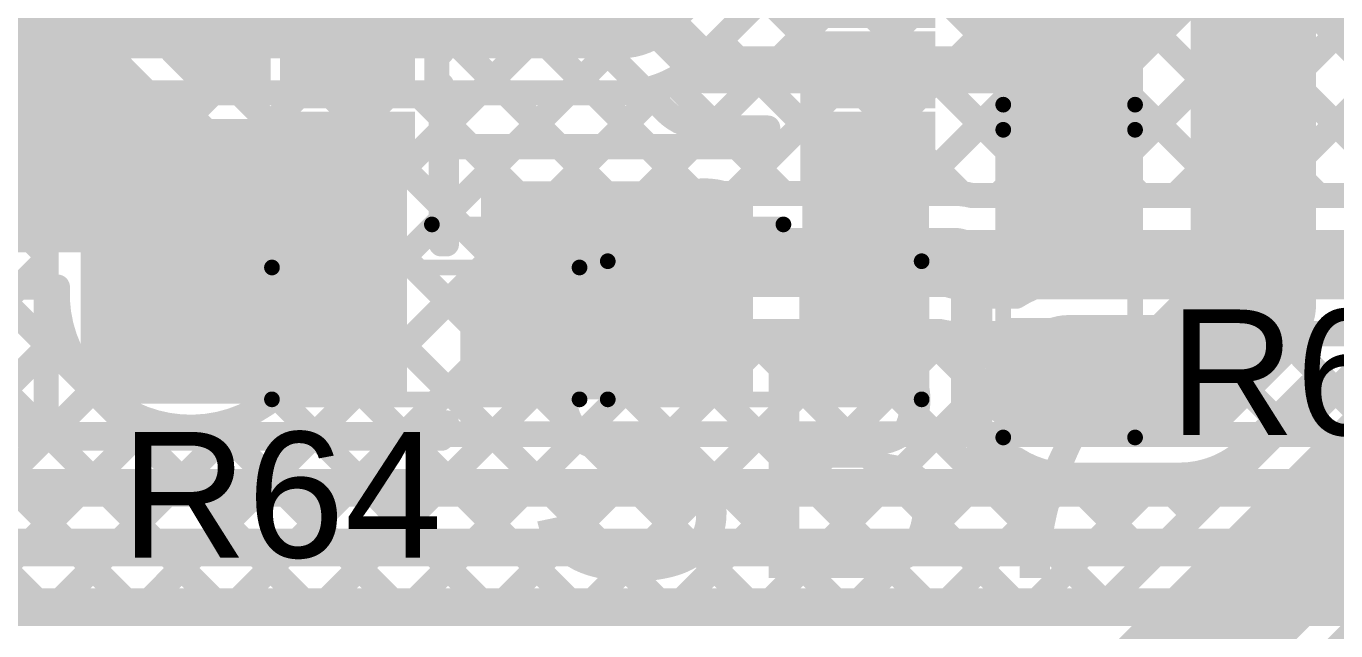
# Model space of a CAD drawing. Header units: millimetres. Extents: x 0 to 214, y 0 to 214.
# Drawn here: x 1.5816 to 1.9989, y 0.2647 to 0.4572 of the extents above; entities that cross this region are included whole.
import ezdxf

# ---------------------------------------------------------------- set-up
doc = ezdxf.new("R2010")
doc.units = ezdxf.units.MM
doc.header["$MEASUREMENT"] = 0
for name, color, linetype in [('BottomLayer', 5, 'Continuous'), ('BottomSolder', 6, 'Continuous'), ('TopLayer', 1, 'Continuous'), ('TopOverlay', 2, 'Continuous'), ('TopPaste', 8, 'Continuous'), ('TopSolder', 216, 'Continuous'), ('ViaHoleLayer', 16, 'Continuous')]:
    doc.layers.add(name, color=color, linetype=linetype)
doc.styles.add('Arial', font='', dxfattribs={"height": 0.2})
doc.styles.get('Arial').set_extended_font_data('Arial')

# ---------------------------------------------------------------- blocks, each defined once
blk = doc.blocks.new('LTC4359CMS8_PBF_142')
at = {"layer": 'TopLayer'}
for points in [[(-0.06539, 0.03012), (-0.10039, 0.03012), (-0.10039, 0.04665), (-0.06539, 0.04665)], [(0.10039, 0.03012), (0.06539, 0.03012), (0.06539, 0.04665), (0.10039, 0.04665)], [(-0.06539, 0.00453), (-0.10039, 0.00453), (-0.10039, 0.02106), (-0.06539, 0.02106)], [(0.10039, 0.00453), (0.06539, 0.00453), (0.06539, 0.02106), (0.10039, 0.02106)], [(-0.06539, -0.02106), (-0.10039, -0.02106), (-0.10039, -0.00453), (-0.06539, -0.00453)], [(0.10039, -0.02106), (0.06539, -0.02106), (0.06539, -0.00453), (0.10039, -0.00453)], [(-0.06539, -0.04665), (-0.10039, -0.04665), (-0.10039, -0.03012), (-0.06539, -0.03012)], [(0.10039, -0.04665), (0.06539, -0.04665), (0.06539, -0.03012), (0.10039, -0.03012)]]:
    blk.add_hatch(color=1, dxfattribs=at).paths.add_polyline_path(points)
at = {"layer": 'TopPaste'}
for points in [[(-0.06539, 0.03012), (-0.10039, 0.03012), (-0.10039, 0.04665), (-0.06539, 0.04665)], [(0.10039, 0.03012), (0.06539, 0.03012), (0.06539, 0.04665), (0.10039, 0.04665)], [(-0.06539, 0.00453), (-0.10039, 0.00453), (-0.10039, 0.02106), (-0.06539, 0.02106)], [(0.10039, 0.00453), (0.06539, 0.00453), (0.06539, 0.02106), (0.10039, 0.02106)], [(-0.06539, -0.02106), (-0.10039, -0.02106), (-0.10039, -0.00453), (-0.06539, -0.00453)], [(0.10039, -0.02106), (0.06539, -0.02106), (0.06539, -0.00453), (0.10039, -0.00453)], [(-0.06539, -0.04665), (-0.10039, -0.04665), (-0.10039, -0.03012), (-0.06539, -0.03012)], [(0.10039, -0.04665), (0.06539, -0.04665), (0.06539, -0.03012), (0.10039, -0.03012)]]:
    blk.add_hatch(color=8, dxfattribs=at).paths.add_polyline_path(points)
at = {"layer": 'TopSolder'}
for points in [[(-0.06139, 0.02612), (-0.10439, 0.02612), (-0.10439, 0.05065), (-0.06139, 0.05065)], [(0.10439, 0.02612), (0.06139, 0.02612), (0.06139, 0.05065), (0.10439, 0.05065)], [(-0.06139, 0.00053), (-0.10439, 0.00053), (-0.10439, 0.02506), (-0.06139, 0.02506)], [(0.10439, 0.00053), (0.06139, 0.00053), (0.06139, 0.02506), (0.10439, 0.02506)], [(-0.06139, -0.02506), (-0.10439, -0.02506), (-0.10439, -0.00053), (-0.06139, -0.00053)], [(0.10439, -0.02506), (0.06139, -0.02506), (0.06139, -0.00053), (0.10439, -0.00053)], [(-0.06139, -0.05065), (-0.10439, -0.05065), (-0.10439, -0.02612), (-0.06139, -0.02612)], [(0.10439, -0.05065), (0.06139, -0.05065), (0.06139, -0.02612), (0.10439, -0.02612)]]:
    blk.add_hatch(color=216, dxfattribs=at).paths.add_polyline_path(points)
at = {"layer": 'TopOverlay'}
for points, const_width in [([(-0.09317, 0.059, 1), (-0.09883, 0.059, 1)], 0.01), ([(-0.10133, 0.059, 1), (-0.09633, 0.059, 1)], 0.005), ([(-0.09567, 0.059, 1), (-0.09067, 0.059, 1)], 0.005), ([(-0.05725, 0.062, 1), (-0.05475, 0.062, 1)], 0.0025), ([(0.05475, 0.062, 1), (0.05725, 0.062, 1)], 0.0025), ([(-0.05725, -0.062, 1), (-0.05475, -0.062, 1)], 0.0025), ([(0.05475, -0.062, 1), (0.05725, -0.062, 1)], 0.0025)]:
    blk.add_lwpolyline(points, format="xyb", close=True, dxfattribs=dict(at, const_width=const_width))
at = {"layer": 'TopOverlay', "const_width": 0.005}
for points in [[(-0.056, 0.062), (0.056, 0.062)], [(-0.056, -0.062), (0.056, -0.062)]]:
    blk.add_lwpolyline(points, dxfattribs=at)
blk = doc.blocks.new('S______B______143')
at = {"layer": 'TopLayer'}
for points in [[(-0.045, -0.0175), (-0.045, 0.0175), (-0.015, 0.0175), (-0.015, -0.0175)], [(0.015, -0.0175), (0.015, 0.0175), (0.045, 0.0175), (0.045, -0.0175)]]:
    blk.add_hatch(color=1, dxfattribs=at).paths.add_polyline_path(points)
at = {"layer": 'TopPaste'}
for points in [[(-0.045, -0.0175), (-0.045, 0.0175), (-0.015, 0.0175), (-0.015, -0.0175)], [(0.015, -0.0175), (0.015, 0.0175), (0.045, 0.0175), (0.045, -0.0175)]]:
    blk.add_hatch(color=8, dxfattribs=at).paths.add_polyline_path(points)
at = {"layer": 'TopSolder'}
for points in [[(-0.049, -0.0215), (-0.049, 0.0215), (-0.011, 0.0215), (-0.011, -0.0215)], [(0.011, -0.0215), (0.011, 0.0215), (0.049, 0.0215), (0.049, -0.0215)]]:
    blk.add_hatch(color=216, dxfattribs=at).paths.add_polyline_path(points)
at = {"layer": 'TopOverlay', "const_width": 0.005}
for points in [[(0.05, 0.022), (-0.05, 0.022)], [(-0.05, 0.022), (-0.05, -0.022)], [(0.05, 0.022), (0.05, -0.022)], [(0.05, -0.022), (-0.05, -0.022)]]:
    blk.add_lwpolyline(points, dxfattribs=at)
at = {"layer": 'TopOverlay', "const_width": 0.0025}
for points in [[(-0.05125, 0.022, 1), (-0.04875, 0.022, 1)], [(-0.05125, 0.022, 1), (-0.04875, 0.022, 1)], [(0.04875, 0.022, 1), (0.05125, 0.022, 1)], [(0.04875, 0.022, 1), (0.05125, 0.022, 1)], [(-0.05125, -0.022, 1), (-0.04875, -0.022, 1)], [(-0.05125, -0.022, 1), (-0.04875, -0.022, 1)], [(0.04875, -0.022, 1), (0.05125, -0.022, 1)], [(0.04875, -0.022, 1), (0.05125, -0.022, 1)]]:
    blk.add_lwpolyline(points, format="xyb", close=True, dxfattribs=at)
blk = doc.blocks.new('RES_0603_144')
at = {"layer": 'TopLayer'}
for points in [[(-0.015, 0.0175), (-0.015, -0.0175), (-0.045, -0.0175), (-0.045, 0.0175)], [(0.045, 0.0175), (0.045, -0.0175), (0.015, -0.0175), (0.015, 0.0175)]]:
    blk.add_hatch(color=1, dxfattribs=at).paths.add_polyline_path(points)
at = {"layer": 'TopPaste'}
for points in [[(-0.015, 0.0175), (-0.015, -0.0175), (-0.045, -0.0175), (-0.045, 0.0175)], [(0.045, 0.0175), (0.045, -0.0175), (0.015, -0.0175), (0.015, 0.0175)]]:
    blk.add_hatch(color=8, dxfattribs=at).paths.add_polyline_path(points)
at = {"layer": 'TopSolder'}
for points in [[(-0.011, 0.0215), (-0.011, -0.0215), (-0.049, -0.0215), (-0.049, 0.0215)], [(0.049, 0.0215), (0.049, -0.0215), (0.011, -0.0215), (0.011, 0.0215)]]:
    blk.add_hatch(color=216, dxfattribs=at).paths.add_polyline_path(points)
at = {"layer": 'TopOverlay', "const_width": 0.005}
for points in [[(-0.049, 0.021), (-0.049, -0.021)], [(-0.049, 0.021), (0.049, 0.021)], [(0.049, 0.021), (0.049, -0.021)], [(-0.049, -0.021), (0.049, -0.021)]]:
    blk.add_lwpolyline(points, dxfattribs=at)
at = {"layer": 'TopOverlay', "const_width": 0.0025}
for points in [[(-0.05025, 0.021, 1), (-0.04775, 0.021, 1)], [(-0.05025, 0.021, 1), (-0.04775, 0.021, 1)], [(0.04775, 0.021, 1), (0.05025, 0.021, 1)], [(0.04775, 0.021, 1), (0.05025, 0.021, 1)], [(-0.05025, -0.021, 1), (-0.04775, -0.021, 1)], [(-0.05025, -0.021, 1), (-0.04775, -0.021, 1)], [(0.04775, -0.021, 1), (0.05025, -0.021, 1)], [(0.04775, -0.021, 1), (0.05025, -0.021, 1)]]:
    blk.add_lwpolyline(points, format="xyb", close=True, dxfattribs=at)
blk = doc.blocks.new('RES_0603_145')
at = {"layer": 'TopLayer'}
for points in [[(-0.015, 0.0175), (-0.015, -0.0175), (-0.045, -0.0175), (-0.045, 0.0175)], [(0.045, 0.0175), (0.045, -0.0175), (0.015, -0.0175), (0.015, 0.0175)]]:
    blk.add_hatch(color=1, dxfattribs=at).paths.add_polyline_path(points)
at = {"layer": 'TopPaste'}
for points in [[(-0.015, 0.0175), (-0.015, -0.0175), (-0.045, -0.0175), (-0.045, 0.0175)], [(0.045, 0.0175), (0.045, -0.0175), (0.015, -0.0175), (0.015, 0.0175)]]:
    blk.add_hatch(color=8, dxfattribs=at).paths.add_polyline_path(points)
at = {"layer": 'TopSolder'}
for points in [[(-0.011, 0.0215), (-0.011, -0.0215), (-0.049, -0.0215), (-0.049, 0.0215)], [(0.049, 0.0215), (0.049, -0.0215), (0.011, -0.0215), (0.011, 0.0215)]]:
    blk.add_hatch(color=216, dxfattribs=at).paths.add_polyline_path(points)
at = {"layer": 'TopOverlay', "const_width": 0.005}
for points in [[(-0.049, -0.021), (-0.049, 0.021)], [(-0.049, 0.021), (0.049, 0.021)], [(0.049, -0.021), (0.049, 0.021)], [(-0.049, -0.021), (0.049, -0.021)]]:
    blk.add_lwpolyline(points, dxfattribs=at)
at = {"layer": 'TopOverlay', "const_width": 0.0025}
for points in [[(-0.05025, 0.021, 1), (-0.04775, 0.021, 1)], [(-0.05025, 0.021, 1), (-0.04775, 0.021, 1)], [(0.04775, 0.021, 1), (0.05025, 0.021, 1)], [(0.04775, 0.021, 1), (0.05025, 0.021, 1)], [(-0.05025, -0.021, 1), (-0.04775, -0.021, 1)], [(-0.05025, -0.021, 1), (-0.04775, -0.021, 1)], [(0.04775, -0.021, 1), (0.05025, -0.021, 1)], [(0.04775, -0.021, 1), (0.05025, -0.021, 1)]]:
    blk.add_lwpolyline(points, format="xyb", close=True, dxfattribs=at)
blk = doc.blocks.new('C__0603_148')
at = {"layer": 'TopLayer'}
for points in [[(-0.015, 0.0175), (-0.015, -0.0175), (-0.045, -0.0175), (-0.045, 0.0175)], [(0.045, 0.0175), (0.045, -0.0175), (0.015, -0.0175), (0.015, 0.0175)]]:
    blk.add_hatch(color=1, dxfattribs=at).paths.add_polyline_path(points)
at = {"layer": 'TopPaste'}
for points in [[(-0.015, 0.0175), (-0.015, -0.0175), (-0.045, -0.0175), (-0.045, 0.0175)], [(0.045, 0.0175), (0.045, -0.0175), (0.015, -0.0175), (0.015, 0.0175)]]:
    blk.add_hatch(color=8, dxfattribs=at).paths.add_polyline_path(points)
at = {"layer": 'TopSolder'}
for points in [[(-0.01264, 0.01986), (-0.01264, -0.01986), (-0.04736, -0.01986), (-0.04736, 0.01986)], [(0.04736, 0.01986), (0.04736, -0.01986), (0.01264, -0.01986), (0.01264, 0.01986)]]:
    blk.add_hatch(color=216, dxfattribs=at).paths.add_polyline_path(points)
at = {"layer": 'TopOverlay', "const_width": 0.005}
for points in [[(-0.049, 0.021), (-0.049, -0.021)], [(-0.049, 0.021), (-0.018, 0.021)], [(0.018, 0.021), (0.049, 0.021)], [(0.049, 0.021), (0.049, -0.021)], [(-0.049, -0.021), (-0.018, -0.021)], [(0.018, -0.021), (0.049, -0.021)]]:
    blk.add_lwpolyline(points, dxfattribs=at)
at = {"layer": 'TopOverlay', "const_width": 0.0025}
for points in [[(-0.05025, 0.021, 1), (-0.04775, 0.021, 1)], [(-0.05025, 0.021, 1), (-0.04775, 0.021, 1)], [(-0.01925, 0.021, 1), (-0.01675, 0.021, 1)], [(0.01675, 0.021, 1), (0.01925, 0.021, 1)], [(0.04775, 0.021, 1), (0.05025, 0.021, 1)], [(0.04775, 0.021, 1), (0.05025, 0.021, 1)], [(-0.05025, -0.021, 1), (-0.04775, -0.021, 1)], [(-0.05025, -0.021, 1), (-0.04775, -0.021, 1)], [(-0.01925, -0.021, 1), (-0.01675, -0.021, 1)], [(0.01675, -0.021, 1), (0.01925, -0.021, 1)], [(0.04775, -0.021, 1), (0.05025, -0.021, 1)], [(0.04775, -0.021, 1), (0.05025, -0.021, 1)]]:
    blk.add_lwpolyline(points, format="xyb", close=True, dxfattribs=at)

msp = doc.modelspace()

# ---------------------------------------------------------------- hatches: boundary and pattern name
at = {"layer": 'BottomLayer'}
h = msp.add_hatch(color=5, dxfattribs=at)
edge = h.paths.add_edge_path()
edge.add_arc((1.634, 0.372), 0.0315, 0, 360)
h = msp.add_hatch(color=5, dxfattribs=at)
edge = h.paths.add_edge_path()
edge.add_arc((1.7976, 0.38198), 0.01181, 0, 360)
at = {"layer": 'BottomSolder'}
h = msp.add_hatch(color=6, dxfattribs=at)
edge = h.paths.add_edge_path()
edge.add_arc((1.634, 0.372), 0.01975, 0, 360)
at = {"layer": 'TopLayer'}
for points in [[(1.8909, 0.38917), (1.93716, 0.38917), (1.93716, 0.47382), (1.8909, 0.47382)], [(1.599, 0.337), (1.7029, 0.337), (1.7029, 0.42756), (1.599, 0.42756)], [(1.82889, 0.33839), (1.86924, 0.33839), (1.86924, 0.42657), (1.82889, 0.42657)], [(1.72653, 0.33839), (1.81314, 0.33839), (1.81314, 0.40787), (1.72653, 0.40787)]]:
    msp.add_hatch(color=1, dxfattribs=at).paths.add_polyline_path(points)
h = msp.add_hatch(color=1, dxfattribs=at)
edge = h.paths.add_edge_path()
edge.add_arc((1.634, 0.372), 0.0315, 0, 360)
h = msp.add_hatch(color=1, dxfattribs=at)
edge = h.paths.add_edge_path()
edge.add_arc((1.7976, 0.38198), 0.01181, 0, 360)
at = {"layer": 'TopSolder'}
h = msp.add_hatch(color=216, dxfattribs=at)
edge = h.paths.add_edge_path()
edge.add_arc((1.634, 0.372), 0.01975, 0, 360)
at = {"layer": 'ViaHoleLayer'}
h = msp.add_hatch(color=16, dxfattribs=at)
edge = h.paths.add_edge_path()
edge.add_arc((1.634, 0.372), 0.01575, 0, 360)
h = msp.add_hatch(color=16, dxfattribs=at)
edge = h.paths.add_edge_path()
edge.add_arc((1.7976, 0.38198), 0.00591, 0, 360)

# ---------------------------------------------------------------- linework, layer by layer
at = {"layer": 'BottomLayer'}
for points, const_width in [([(1.38375, 1.06951), (2.04456, 0.4087)], 0.008), ([(1.3696, 1.05537), (2.02168, 0.4033)], 0.008), ([(1.35546, 1.04123), (1.99339, 0.4033)], 0.008), ([(1.70196, 0.32717), (2.39125, 1.01646)], 0.008), ([(1.80706, 0.40398), (2.39125, 0.98818)], 0.008), ([(1.83534, 0.40398), (2.39125, 0.95989)], 0.008), ([(1.86362, 0.40398), (2.39125, 0.93161)], 0.008), ([(1.89122, 0.4033), (2.39125, 0.90333)], 0.008), ([(1.91951, 0.4033), (2.39125, 0.87504)], 0.008), ([(1.94779, 0.4033), (2.39125, 0.84676)], 0.008), ([(1.97608, 0.4033), (2.39125, 0.81847)], 0.008), ([(1.771, 0.472), (1.807, 0.508)], 0.05), ([(1.84748, 0.52092), (1.96511, 0.4033)], 0.008), ([(1.29874, 0.472), (1.771, 0.472)], 0.05), ([(1.84686, 0.49326), (1.93682, 0.4033)], 0.008), ([(1.83543, 0.47641), (1.90854, 0.4033)], 0.008), ([(1.7965, 0.44659), (1.81649, 0.46658)], 0.008), ([(1.81688, 0.46667), (1.87967, 0.40389)], 0.008), ([(1.80259, 0.45268), (1.85128, 0.40398)], 0.008), ([(1.67368, 0.32717), (1.7856, 0.43909)], 0.008), ([(1.78716, 0.43983), (1.823, 0.40398)], 0.008), ([(1.61709, 0.436), (1.771, 0.436)], 0.008), ([(1.63389, 0.42881), (1.64108, 0.436)], 0.008), ([(1.6481, 0.41474), (1.66937, 0.436)], 0.008), ([(1.64956, 0.436), (1.75839, 0.32717)], 0.008), ([(1.66387, 0.40222), (1.69765, 0.436)], 0.008), ([(1.67273, 0.35451), (1.75422, 0.436)], 0.008), ([(1.67457, 0.38464), (1.72594, 0.436)], 0.008), ([(1.67785, 0.436), (1.78667, 0.32717)], 0.008), ([(1.70613, 0.436), (1.81496, 0.32717)], 0.008), ([(1.73442, 0.436), (1.77755, 0.39287)], 0.008), ([(1.7627, 0.436), (1.79417, 0.40453)], 0.008), ([(1.63577, 0.42707), (1.65266, 0.41018)], 0.008), ([(1.33417, 0.40517), (1.61383, 0.40517)], 0.04), ([(1.61383, 0.40517), (1.64, 0.379)], 0.04), ([(1.80363, 0.40398), (1.87759, 0.40398)], 0.008), ([(1.88304, 0.4033), (2.03915, 0.4033)], 0.008), ([(1.7976, 0.38198), (1.87759, 0.38198)], 0.022), ([(1.87759, 0.38198), (1.87827, 0.3813)], 0.022), ([(1.87827, 0.3813), (2.04827, 0.3813)], 0.022), ([(1.67531, 0.38197), (1.73011, 0.32717)], 0.008), ([(1.34701, 0.37417), (1.59156, 0.37417)], 0.008), ([(1.53225, 0.32717), (1.57926, 0.37417)], 0.008), ([(1.54168, 0.37417), (1.58868, 0.32717)], 0.008), ([(1.56997, 0.37417), (1.61697, 0.32717)], 0.008), ([(1.73025, 0.32717), (1.77647, 0.37339)], 0.008), ([(1.56054, 0.32717), (1.59326, 0.3599)], 0.008), ([(1.75853, 0.32717), (1.79139, 0.36003)], 0.008), ([(1.78681, 0.32717), (1.81962, 0.35998)], 0.008), ([(1.80363, 0.35998), (1.87283, 0.35998)], 0.008), ([(1.81043, 0.35998), (1.84324, 0.32717)], 0.008), ([(1.8151, 0.32717), (1.84791, 0.35998)], 0.008), ([(1.83872, 0.35998), (1.87153, 0.32717)], 0.008), ([(1.84338, 0.32717), (1.87566, 0.35945)], 0.008), ([(1.867, 0.35998), (1.89981, 0.32717)], 0.008), ([(1.87167, 0.32717), (1.90379, 0.3593)], 0.008), ([(1.87827, 0.3593), (2.04827, 0.3593)], 0.008), ([(1.89597, 0.3593), (1.9281, 0.32717)], 0.008), ([(1.89995, 0.32717), (1.93208, 0.3593)], 0.008), ([(1.92425, 0.3593), (1.95638, 0.32717)], 0.008), ([(1.92824, 0.32717), (1.96036, 0.3593)], 0.008), ([(1.95254, 0.3593), (1.98466, 0.32717)], 0.008), ([(1.95652, 0.32717), (1.98865, 0.3593)], 0.008), ([(1.98082, 0.3593), (2.01295, 0.32717)], 0.008), ([(1.9848, 0.32717), (2.01693, 0.3593)], 0.008), ([(1.67326, 0.35573), (1.70182, 0.32717)], 0.008), ([(1.58882, 0.32717), (1.60378, 0.34213)], 0.008), ([(1.66129, 0.33942), (1.67354, 0.32717)], 0.008), ([(1.61711, 0.32717), (1.62136, 0.33143)], 0.008), ([(1.64214, 0.33029), (1.64525, 0.32717)], 0.008), ([(1.64539, 0.32717), (1.65149, 0.33327)], 0.008), ([(1.30014, 0.32717), (2.4071, 0.32717)], 0.008), ([(1.30014, 0.31017), (2.41414, 0.31017)], 0.012), ([(1.33714, 0.29117), (2.42314, 0.29117)], 0.012), ([(1.37014, 0.27217), (2.43114, 0.27217)], 0.012)]:
    msp.add_lwpolyline(points, dxfattribs=dict(at, const_width=const_width))
for points, const_width in [([(1.7585, 0.472, 1), (1.7835, 0.472, 1)], 0.025), ([(1.7585, 0.472, 1), (1.7835, 0.472, 1)], 0.025), ([(1.80059, 0.45268, 1), (1.80459, 0.45268, 1)], 0.004), ([(1.79446, 0.44654, 1), (1.79846, 0.44654, 1)], 0.004), ([(1.7945, 0.44659, 1), (1.7985, 0.44659, 1)], 0.004), ([(1.7945, 0.44659, 1), (1.7985, 0.44659, 1)], 0.004), ([(1.7836, 0.43909, 1), (1.7876, 0.43909, 1)], 0.004), ([(1.78516, 0.43983, 1), (1.78916, 0.43983, 1)], 0.004), ([(1.61509, 0.436, 1), (1.61909, 0.436, 1)], 0.004), ([(1.61509, 0.436, 1), (1.61909, 0.436, 1)], 0.004), ([(1.61509, 0.436, 1), (1.61909, 0.436, 1)], 0.004), ([(1.63908, 0.436, 1), (1.64308, 0.436, 1)], 0.004), ([(1.64756, 0.436, 1), (1.65156, 0.436, 1)], 0.004), ([(1.66737, 0.436, 1), (1.67137, 0.436, 1)], 0.004), ([(1.67585, 0.436, 1), (1.67985, 0.436, 1)], 0.004), ([(1.69565, 0.436, 1), (1.69965, 0.436, 1)], 0.004), ([(1.70413, 0.436, 1), (1.70813, 0.436, 1)], 0.004), ([(1.72394, 0.436, 1), (1.72794, 0.436, 1)], 0.004), ([(1.73242, 0.436, 1), (1.73642, 0.436, 1)], 0.004), ([(1.75222, 0.436, 1), (1.75622, 0.436, 1)], 0.004), ([(1.7607, 0.436, 1), (1.7647, 0.436, 1)], 0.004), ([(1.769, 0.436, 1), (1.773, 0.436, 1)], 0.004), ([(1.769, 0.436, 1), (1.773, 0.436, 1)], 0.004), ([(1.769, 0.436, 1), (1.773, 0.436, 1)], 0.004), ([(1.63189, 0.42881, 1), (1.63589, 0.42881, 1)], 0.004), ([(1.63375, 0.42709, 1), (1.63775, 0.42709, 1)], 0.004), ([(1.63377, 0.42707, 1), (1.63777, 0.42707, 1)], 0.004), ([(1.63377, 0.42707, 1), (1.63777, 0.42707, 1)], 0.004), ([(1.60383, 0.40517, 1), (1.62383, 0.40517, 1)], 0.02), ([(1.60383, 0.40517, 1), (1.62383, 0.40517, 1)], 0.02), ([(1.6461, 0.41474, 1), (1.6501, 0.41474, 1)], 0.004), ([(1.65066, 0.41018, 1), (1.65466, 0.41018, 1)], 0.004), ([(1.65066, 0.41018, 1), (1.65466, 0.41018, 1)], 0.004), ([(1.66187, 0.40222, 1), (1.66587, 0.40222, 1)], 0.004), ([(1.79217, 0.40453, 1), (1.79617, 0.40453, 1)], 0.004), ([(1.80163, 0.40398, 1), (1.80563, 0.40398, 1)], 0.004), ([(1.80163, 0.40398, 1), (1.80563, 0.40398, 1)], 0.004), ([(1.80506, 0.40398, 1), (1.80906, 0.40398, 1)], 0.004), ([(1.821, 0.40398, 1), (1.825, 0.40398, 1)], 0.004), ([(1.83334, 0.40398, 1), (1.83734, 0.40398, 1)], 0.004), ([(1.84928, 0.40398, 1), (1.85328, 0.40398, 1)], 0.004), ([(1.86162, 0.40398, 1), (1.86562, 0.40398, 1)], 0.004), ([(1.87559, 0.40398, 1), (1.87959, 0.40398, 1)], 0.004), ([(1.87559, 0.40398, 1), (1.87959, 0.40398, 1)], 0.004), ([(1.87559, 0.40398, 1), (1.87959, 0.40398, 1)], 0.004), ([(1.87767, 0.40389, 1), (1.88167, 0.40389, 1)], 0.004), ([(1.88104, 0.4033, 1), (1.88504, 0.4033, 1)], 0.004), ([(1.88104, 0.4033, 1), (1.88504, 0.4033, 1)], 0.004), ([(1.88104, 0.4033, 1), (1.88504, 0.4033, 1)], 0.004), ([(1.88922, 0.4033, 1), (1.89322, 0.4033, 1)], 0.004), ([(1.90654, 0.4033, 1), (1.91054, 0.4033, 1)], 0.004), ([(1.91751, 0.4033, 1), (1.92151, 0.4033, 1)], 0.004), ([(1.93482, 0.4033, 1), (1.93882, 0.4033, 1)], 0.004), ([(1.94579, 0.4033, 1), (1.94979, 0.4033, 1)], 0.004), ([(1.96311, 0.4033, 1), (1.96711, 0.4033, 1)], 0.004), ([(1.97408, 0.4033, 1), (1.97808, 0.4033, 1)], 0.004), ([(1.99139, 0.4033, 1), (1.99539, 0.4033, 1)], 0.004), ([(1.63, 0.379, 1), (1.65, 0.379, 1)], 0.02), ([(1.77555, 0.39287, 1), (1.77955, 0.39287, 1)], 0.004), ([(1.7921, 0.38198, 1), (1.8031, 0.38198, 1)], 0.011), ([(1.87209, 0.38198, 1), (1.88309, 0.38198, 1)], 0.011), ([(1.87209, 0.38198, 1), (1.88309, 0.38198, 1)], 0.011), ([(1.87277, 0.3813, 1), (1.88377, 0.3813, 1)], 0.011), ([(1.87277, 0.3813, 1), (1.88377, 0.3813, 1)], 0.011), ([(1.67257, 0.38464, 1), (1.67657, 0.38464, 1)], 0.004), ([(1.67331, 0.38197, 1), (1.67731, 0.38197, 1)], 0.004), ([(1.57726, 0.37417, 1), (1.58126, 0.37417, 1)], 0.004), ([(1.58956, 0.37417, 1), (1.59356, 0.37417, 1)], 0.004), ([(1.58956, 0.37417, 1), (1.59356, 0.37417, 1)], 0.004), ([(1.6745, 0.372, 1), (1.6785, 0.372, 1)], 0.004), ([(1.6745, 0.372, 1), (1.6785, 0.372, 1)], 0.004), ([(1.77447, 0.37339, 1), (1.77847, 0.37339, 1)], 0.004), ([(1.59126, 0.3599, 1), (1.59526, 0.3599, 1)], 0.004), ([(1.78939, 0.36003, 1), (1.79339, 0.36003, 1)], 0.004), ([(1.80163, 0.35998, 1), (1.80563, 0.35998, 1)], 0.004), ([(1.80163, 0.35998, 1), (1.80563, 0.35998, 1)], 0.004), ([(1.80843, 0.35998, 1), (1.81243, 0.35998, 1)], 0.004), ([(1.81762, 0.35998, 1), (1.82162, 0.35998, 1)], 0.004), ([(1.83672, 0.35998, 1), (1.84072, 0.35998, 1)], 0.004), ([(1.84591, 0.35998, 1), (1.84991, 0.35998, 1)], 0.004), ([(1.865, 0.35998, 1), (1.869, 0.35998, 1)], 0.004), ([(1.87083, 0.35998, 1), (1.87483, 0.35998, 1)], 0.004), ([(1.87083, 0.35998, 1), (1.87483, 0.35998, 1)], 0.004), ([(1.87083, 0.35998, 1), (1.87483, 0.35998, 1)], 0.004), ([(1.87366, 0.35945, 1), (1.87766, 0.35945, 1)], 0.004), ([(1.87627, 0.3593, 1), (1.88027, 0.3593, 1)], 0.004), ([(1.87627, 0.3593, 1), (1.88027, 0.3593, 1)], 0.004), ([(1.87627, 0.3593, 1), (1.88027, 0.3593, 1)], 0.004), ([(1.89397, 0.3593, 1), (1.89797, 0.3593, 1)], 0.004), ([(1.90179, 0.3593, 1), (1.90579, 0.3593, 1)], 0.004), ([(1.92225, 0.3593, 1), (1.92625, 0.3593, 1)], 0.004), ([(1.93008, 0.3593, 1), (1.93408, 0.3593, 1)], 0.004), ([(1.95054, 0.3593, 1), (1.95454, 0.3593, 1)], 0.004), ([(1.95836, 0.3593, 1), (1.96236, 0.3593, 1)], 0.004), ([(1.97882, 0.3593, 1), (1.98282, 0.3593, 1)], 0.004), ([(1.98665, 0.3593, 1), (1.99065, 0.3593, 1)], 0.004), ([(1.67126, 0.35573, 1), (1.67526, 0.35573, 1)], 0.004), ([(1.67073, 0.35451, 1), (1.67473, 0.35451, 1)], 0.004), ([(1.60178, 0.34213, 1), (1.60578, 0.34213, 1)], 0.004), ([(1.65929, 0.33942, 1), (1.66329, 0.33942, 1)], 0.004), ([(1.61936, 0.33143, 1), (1.62336, 0.33143, 1)], 0.004), ([(1.64014, 0.33029, 1), (1.64414, 0.33029, 1)], 0.004), ([(1.64949, 0.33327, 1), (1.65349, 0.33327, 1)], 0.004), ([(1.58668, 0.32717, 1), (1.59068, 0.32717, 1)], 0.004), ([(1.58682, 0.32717, 1), (1.59082, 0.32717, 1)], 0.004), ([(1.61497, 0.32717, 1), (1.61897, 0.32717, 1)], 0.004), ([(1.61511, 0.32717, 1), (1.61911, 0.32717, 1)], 0.004), ([(1.64325, 0.32717, 1), (1.64725, 0.32717, 1)], 0.004), ([(1.64339, 0.32717, 1), (1.64739, 0.32717, 1)], 0.004), ([(1.67154, 0.32717, 1), (1.67554, 0.32717, 1)], 0.004), ([(1.67168, 0.32717, 1), (1.67568, 0.32717, 1)], 0.004), ([(1.69982, 0.32717, 1), (1.70382, 0.32717, 1)], 0.004), ([(1.69996, 0.32717, 1), (1.70396, 0.32717, 1)], 0.004), ([(1.72811, 0.32717, 1), (1.73211, 0.32717, 1)], 0.004), ([(1.72825, 0.32717, 1), (1.73225, 0.32717, 1)], 0.004), ([(1.75639, 0.32717, 1), (1.76039, 0.32717, 1)], 0.004), ([(1.75653, 0.32717, 1), (1.76053, 0.32717, 1)], 0.004), ([(1.78467, 0.32717, 1), (1.78867, 0.32717, 1)], 0.004), ([(1.78481, 0.32717, 1), (1.78881, 0.32717, 1)], 0.004), ([(1.81296, 0.32717, 1), (1.81696, 0.32717, 1)], 0.004), ([(1.8131, 0.32717, 1), (1.8171, 0.32717, 1)], 0.004), ([(1.84124, 0.32717, 1), (1.84524, 0.32717, 1)], 0.004), ([(1.84138, 0.32717, 1), (1.84538, 0.32717, 1)], 0.004), ([(1.86953, 0.32717, 1), (1.87353, 0.32717, 1)], 0.004), ([(1.86967, 0.32717, 1), (1.87367, 0.32717, 1)], 0.004), ([(1.89781, 0.32717, 1), (1.90181, 0.32717, 1)], 0.004), ([(1.89795, 0.32717, 1), (1.90195, 0.32717, 1)], 0.004), ([(1.9261, 0.32717, 1), (1.9301, 0.32717, 1)], 0.004), ([(1.92624, 0.32717, 1), (1.93024, 0.32717, 1)], 0.004), ([(1.95438, 0.32717, 1), (1.95838, 0.32717, 1)], 0.004), ([(1.95452, 0.32717, 1), (1.95852, 0.32717, 1)], 0.004), ([(1.98266, 0.32717, 1), (1.98666, 0.32717, 1)], 0.004), ([(1.9828, 0.32717, 1), (1.9868, 0.32717, 1)], 0.004)]:
    msp.add_lwpolyline(points, format="xyb", close=True, dxfattribs=dict(at, const_width=const_width))
at = {"layer": 'BottomLayer', "const_width": 0.008}
for points in [[(1.7965, 0.44659, -0.199396), (1.771, 0.436)], [(1.79646, 0.44654, -0.198912), (1.771, 0.436)], [(1.61709, 0.436, -0.17186), (1.63577, 0.42707)], [(1.61709, 0.436, -0.171612), (1.63575, 0.42709)], [(1.65266, 0.41018, -0.28652), (1.6765, 0.372)], [(1.80363, 0.35998, -1.310882), (1.80363, 0.40398)], [(1.87759, 0.40398, -0.062631), (1.88304, 0.4033)], [(1.87759, 0.40398, -0.062631), (1.88304, 0.4033)], [(1.6765, 0.372, -1.025906), (1.59156, 0.37417)], [(1.87827, 0.3593, -0.062631), (1.87283, 0.35998)], [(1.87827, 0.3593, -0.062631), (1.87283, 0.35998)]]:
    msp.add_lwpolyline(points, format="xyb", dxfattribs=at)
at = {"layer": 'TopLayer'}
for points, const_width in [([(1.97259, 0.36868), (1.97259, 1.07028)], 0.04), ([(1.36697, 0.57717), (1.588, 0.35614)], 0.008), ([(1.39525, 0.57717), (1.588, 0.38443)], 0.008), ([(1.55, 0.47656), (1.62531, 0.40125)], 0.05), ([(1.42945, 0.48641), (1.588, 0.32786)], 0.008), ([(1.75802, 0.48366), (1.79838, 0.44331)], 0.015), ([(1.714, 0.45235), (1.74023, 0.47858)], 0.008), ([(1.714, 0.449), (1.714, 0.47749)], 0.008), ([(1.7212, 0.4775), (1.77983, 0.41887)], 0.008), ([(1.74494, 0.47058), (1.7853, 0.43023)], 0.008), ([(1.7139, 0.42397), (1.75273, 0.46279)], 0.008), ([(1.714, 0.45642), (1.75154, 0.41887)], 0.008), ([(1.433, 0.45457), (1.6134, 0.27417)], 0.008), ([(1.52459, 0.45106), (1.588, 0.38765)], 0.008), ([(1.90347, 0.44331), (1.91142, 0.45125)], 0.015), ([(1.91142, 0.45125), (1.91392, 0.45125)], 0.015), ([(1.62847, 0.449), (1.63891, 0.43856)], 0.008), ([(1.62847, 0.449), (1.65548, 0.449)], 0.008), ([(1.63656, 0.449), (1.64685, 0.43872)], 0.008), ([(1.6438, 0.43872), (1.65408, 0.449)], 0.008), ([(1.65548, 0.43872), (1.65548, 0.449)], 0.008), ([(1.71248, 0.43856), (1.71248, 0.449)], 0.008), ([(1.73709, 0.41887), (1.76687, 0.44865)], 0.008), ([(1.79838, 0.44331), (1.84977, 0.44331)], 0.015), ([(1.84977, 0.44331), (1.90347, 0.44331)], 0.015), ([(1.64178, 0.43872), (1.65548, 0.43872)], 0.008), ([(1.7139, 0.38789), (1.7139, 0.43856)], 0.008), ([(1.76538, 0.41887), (1.78101, 0.43451)], 0.008), ([(1.4328, 0.42649), (1.58512, 0.27417)], 0.008), ([(1.7139, 0.42823), (1.72326, 0.41887)], 0.008), ([(1.62531, 0.40125), (1.634, 0.39256)], 0.05), ([(1.64178, 0.41772), (1.68398, 0.41772)], 0.02), ([(1.79366, 0.41887), (1.79959, 0.42481)], 0.008), ([(1.79838, 0.42481), (1.81789, 0.42481)], 0.008), ([(1.80218, 0.42481), (1.80811, 0.41887)], 0.008), ([(1.81789, 0.41887), (1.81789, 0.42481)], 0.008), ([(1.71553, 0.41887), (1.81789, 0.41887)], 0.008), ([(1.71553, 0.38789), (1.71553, 0.41887)], 0.008), ([(1.634, 0.372), (1.634, 0.39256)], 0.05), ([(1.588, 0.326), (1.588, 0.38765)], 0.008), ([(1.94916, 0.34525), (1.97259, 0.36868)], 0.04), ([(1.47925, 0.27417), (1.588, 0.38292)], 0.008), ([(1.88024, 0.37817), (1.93824, 0.37817)], 0.008), ([(1.88024, 0.32739), (1.88024, 0.37817)], 0.008), ([(1.88746, 0.37125), (1.89438, 0.37817)], 0.008), ([(1.90538, 0.37817), (1.90789, 0.37566)], 0.008), ([(1.91392, 0.37625), (1.93632, 0.37625)], 0.008), ([(1.88024, 0.37503), (1.88542, 0.36985)], 0.008), ([(1.88024, 0.36403), (1.88542, 0.36921)], 0.008), ([(1.88542, 0.37125), (1.89703, 0.37125)], 0.008), ([(1.88542, 0.35745), (1.88542, 0.37125)], 0.008), ([(1.91392, 0.34525), (1.94916, 0.34525)], 0.04), ([(1.50754, 0.27417), (1.588, 0.35463)], 0.008), ([(1.88024, 0.34674), (1.88294, 0.34405)], 0.008), ([(1.9711, 0.32335), (1.99038, 0.34263)], 0.008), ([(1.99038, 0.33822), (1.99038, 0.34263)], 0.008), ([(1.88024, 0.33575), (1.88354, 0.33905)], 0.008), ([(1.93917, 0.24317), (2.02138, 0.32538)], 0.04), ([(1.92633, 0.27417), (1.99038, 0.33822)], 0.008), ([(1.7139, 0.326), (1.7139, 0.33089)], 0.008), ([(1.71553, 0.32739), (1.71553, 0.33089)], 0.008), ([(1.88542, 0.31925), (1.88542, 0.33306)], 0.008), ([(1.97979, 0.33204), (1.982, 0.32984)], 0.008), ([(1.53582, 0.27417), (1.588, 0.32635)], 0.008), ([(1.56411, 0.27417), (1.61594, 0.326)], 0.008), ([(1.588, 0.326), (1.7139, 0.326)], 0.008), ([(1.58986, 0.326), (1.64168, 0.27417)], 0.008), ([(1.59239, 0.27417), (1.64422, 0.326)], 0.008), ([(1.61814, 0.326), (1.66997, 0.27417)], 0.008), ([(1.62068, 0.27417), (1.6725, 0.326)], 0.008), ([(1.64643, 0.326), (1.69825, 0.27417)], 0.008), ([(1.64896, 0.27417), (1.70079, 0.326)], 0.008), ([(1.67471, 0.326), (1.72654, 0.27417)], 0.008), ([(1.67725, 0.27417), (1.73047, 0.32739)], 0.008), ([(1.70299, 0.326), (1.75482, 0.27417)], 0.008), ([(1.70553, 0.27417), (1.75875, 0.32739)], 0.008), ([(1.71553, 0.32739), (1.81789, 0.32739)], 0.008), ([(1.72989, 0.32739), (1.78311, 0.27417)], 0.008), ([(1.73381, 0.27417), (1.78703, 0.32739)], 0.008), ([(1.75817, 0.32739), (1.81139, 0.27417)], 0.008), ([(1.7621, 0.27417), (1.81532, 0.32739)], 0.008), ([(1.78645, 0.32739), (1.83967, 0.27417)], 0.008), ([(1.79038, 0.27417), (1.8436, 0.32739)], 0.008), ([(1.81474, 0.32739), (1.86796, 0.27417)], 0.008), ([(1.81789, 0.32739), (1.82414, 0.32739)], 0.008), ([(1.81789, 0.32739), (1.82414, 0.32739)], 0.008), ([(1.81867, 0.27417), (1.87189, 0.32739)], 0.008), ([(1.82414, 0.32739), (1.88024, 0.32739)], 0.008), ([(1.84302, 0.32739), (1.89624, 0.27417)], 0.008), ([(1.87131, 0.32739), (1.92453, 0.27417)], 0.008), ([(1.84695, 0.27417), (1.89203, 0.31925)], 0.008), ([(1.88542, 0.31925), (1.89703, 0.31925)], 0.008), ([(1.96497, 0.31859), (1.96786, 0.3157)], 0.008), ([(1.87524, 0.27417), (1.91531, 0.31425)], 0.008), ([(1.90352, 0.27417), (1.9436, 0.31425)], 0.008), ([(1.91271, 0.31428), (1.93957, 0.28741)], 0.008), ([(1.91392, 0.31425), (1.94916, 0.31425)], 0.008), ([(1.94102, 0.31425), (1.95371, 0.30155)], 0.008), ([(1.96111, 0.22127), (2.03738, 0.29754)], 0.008), ([(1.28998, 0.27417), (1.92633, 0.27417)], 0.008)]:
    msp.add_lwpolyline(points, dxfattribs=dict(at, const_width=const_width))
for points, const_width in [([(1.712, 0.45642, 1), (1.716, 0.45642, 1)], 0.004), ([(1.712, 0.45235, 1), (1.716, 0.45235, 1)], 0.004), ([(1.90767, 0.45125, 1), (1.91517, 0.45125, 1)], 0.0075), ([(1.90767, 0.45125, 1), (1.91517, 0.45125, 1)], 0.0075), ([(1.91017, 0.45125, 1), (1.91767, 0.45125, 1)], 0.0075), ([(1.62647, 0.449, 1), (1.63047, 0.449, 1)], 0.004), ([(1.62647, 0.449, 1), (1.63047, 0.449, 1)], 0.004), ([(1.63456, 0.449, 1), (1.63856, 0.449, 1)], 0.004), ([(1.65208, 0.449, 1), (1.65608, 0.449, 1)], 0.004), ([(1.65348, 0.449, 1), (1.65748, 0.449, 1)], 0.004), ([(1.65348, 0.449, 1), (1.65748, 0.449, 1)], 0.004), ([(1.71048, 0.449, 1), (1.71448, 0.449, 1)], 0.004), ([(1.712, 0.449, 1), (1.716, 0.449, 1)], 0.004), ([(1.76487, 0.44865, 1), (1.76887, 0.44865, 1)], 0.004), ([(1.79463, 0.44331, 1), (1.80213, 0.44331, 1)], 0.0075), ([(1.79463, 0.44331, 1), (1.80213, 0.44331, 1)], 0.0075), ([(1.84602, 0.44331, 1), (1.85352, 0.44331, 1)], 0.0075), ([(1.84602, 0.44331, 1), (1.85352, 0.44331, 1)], 0.0075), ([(1.89972, 0.44331, 1), (1.90722, 0.44331, 1)], 0.0075), ([(1.89972, 0.44331, 1), (1.90722, 0.44331, 1)], 0.0075), ([(1.63691, 0.43856, 1), (1.64091, 0.43856, 1)], 0.004), ([(1.63978, 0.43872, 1), (1.64378, 0.43872, 1)], 0.004), ([(1.6418, 0.43872, 1), (1.6458, 0.43872, 1)], 0.004), ([(1.64485, 0.43872, 1), (1.64885, 0.43872, 1)], 0.004), ([(1.65348, 0.43872, 1), (1.65748, 0.43872, 1)], 0.004), ([(1.65348, 0.43872, 1), (1.65748, 0.43872, 1)], 0.004), ([(1.71048, 0.43856, 1), (1.71448, 0.43856, 1)], 0.004), ([(1.7119, 0.43856, 1), (1.7159, 0.43856, 1)], 0.004), ([(1.77901, 0.43451, 1), (1.78301, 0.43451, 1)], 0.004), ([(1.7833, 0.43023, 1), (1.7873, 0.43023, 1)], 0.004), ([(1.7833, 0.43023, 1), (1.7873, 0.43023, 1)], 0.004), ([(1.7833, 0.43023, 1), (1.7873, 0.43023, 1)], 0.004), ([(1.7119, 0.42823, 1), (1.7159, 0.42823, 1)], 0.004), ([(1.61281, 0.40125, 1), (1.63781, 0.40125, 1)], 0.025), ([(1.61281, 0.40125, 1), (1.63781, 0.40125, 1)], 0.025), ([(1.63678, 0.41772, 1), (1.64678, 0.41772, 1)], 0.01), ([(1.67898, 0.41772, 1), (1.68898, 0.41772, 1)], 0.01), ([(1.7119, 0.42397, 1), (1.7159, 0.42397, 1)], 0.004), ([(1.79638, 0.42481, 1), (1.80038, 0.42481, 1)], 0.004), ([(1.79638, 0.42481, 1), (1.80038, 0.42481, 1)], 0.004), ([(1.79638, 0.42481, 1), (1.80038, 0.42481, 1)], 0.004), ([(1.79759, 0.42481, 1), (1.80159, 0.42481, 1)], 0.004), ([(1.80018, 0.42481, 1), (1.80418, 0.42481, 1)], 0.004), ([(1.81589, 0.42481, 1), (1.81989, 0.42481, 1)], 0.004), ([(1.81589, 0.42481, 1), (1.81989, 0.42481, 1)], 0.004), ([(1.71353, 0.41887, 1), (1.71753, 0.41887, 1)], 0.004), ([(1.71353, 0.41887, 1), (1.71753, 0.41887, 1)], 0.004), ([(1.72126, 0.41887, 1), (1.72526, 0.41887, 1)], 0.004), ([(1.73509, 0.41887, 1), (1.73909, 0.41887, 1)], 0.004), ([(1.74954, 0.41887, 1), (1.75354, 0.41887, 1)], 0.004), ([(1.76338, 0.41887, 1), (1.76738, 0.41887, 1)], 0.004), ([(1.77783, 0.41887, 1), (1.78183, 0.41887, 1)], 0.004), ([(1.79166, 0.41887, 1), (1.79566, 0.41887, 1)], 0.004), ([(1.80611, 0.41887, 1), (1.81011, 0.41887, 1)], 0.004), ([(1.81589, 0.41887, 1), (1.81989, 0.41887, 1)], 0.004), ([(1.81589, 0.41887, 1), (1.81989, 0.41887, 1)], 0.004), ([(1.6215, 0.39256, 1), (1.6465, 0.39256, 1)], 0.025), ([(1.6215, 0.39256, 1), (1.6465, 0.39256, 1)], 0.025), ([(1.6215, 0.372, 1), (1.6465, 0.372, 1)], 0.025), ([(1.586, 0.38765, 1), (1.59, 0.38765, 1)], 0.004), ([(1.586, 0.38765, 1), (1.59, 0.38765, 1)], 0.004), ([(1.586, 0.38443, 1), (1.59, 0.38443, 1)], 0.004), ([(1.7119, 0.38789, 1), (1.7159, 0.38789, 1)], 0.004), ([(1.71353, 0.38789, 1), (1.71753, 0.38789, 1)], 0.004), ([(1.96259, 0.36868, 1), (1.98259, 0.36868, 1)], 0.02), ([(1.96259, 0.36868, 1), (1.98259, 0.36868, 1)], 0.02), ([(1.586, 0.38292, 1), (1.59, 0.38292, 1)], 0.004), ([(1.87824, 0.37817, 1), (1.88224, 0.37817, 1)], 0.004), ([(1.87824, 0.37817, 1), (1.88224, 0.37817, 1)], 0.004), ([(1.89238, 0.37817, 1), (1.89638, 0.37817, 1)], 0.004), ([(1.90338, 0.37817, 1), (1.90738, 0.37817, 1)], 0.004), ([(1.91192, 0.37625, 1), (1.91592, 0.37625, 1)], 0.004), ([(1.91192, 0.37625, 1), (1.91592, 0.37625, 1)], 0.004), ([(1.93432, 0.37625, 1), (1.93832, 0.37625, 1)], 0.004), ([(1.93624, 0.37817, 1), (1.94024, 0.37817, 1)], 0.004), ([(1.87824, 0.37503, 1), (1.88224, 0.37503, 1)], 0.004), ([(1.90589, 0.37566, 1), (1.90989, 0.37566, 1)], 0.004), ([(1.88342, 0.37125, 1), (1.88742, 0.37125, 1)], 0.004), ([(1.88342, 0.37125, 1), (1.88742, 0.37125, 1)], 0.004), ([(1.88342, 0.36985, 1), (1.88742, 0.36985, 1)], 0.004), ([(1.88342, 0.36921, 1), (1.88742, 0.36921, 1)], 0.004), ([(1.88546, 0.37125, 1), (1.88946, 0.37125, 1)], 0.004), ([(1.89503, 0.37125, 1), (1.89903, 0.37125, 1)], 0.004), ([(1.89503, 0.37125, 1), (1.89903, 0.37125, 1)], 0.004), ([(1.87824, 0.36403, 1), (1.88224, 0.36403, 1)], 0.004), ([(1.90392, 0.34525, 1), (1.92392, 0.34525, 1)], 0.02), ([(1.93916, 0.34525, 1), (1.95916, 0.34525, 1)], 0.02), ([(1.93916, 0.34525, 1), (1.95916, 0.34525, 1)], 0.02), ([(1.586, 0.35614, 1), (1.59, 0.35614, 1)], 0.004), ([(1.88342, 0.35745, 1), (1.88742, 0.35745, 1)], 0.004), ([(1.88342, 0.35745, 1), (1.88742, 0.35745, 1)], 0.004), ([(1.586, 0.35463, 1), (1.59, 0.35463, 1)], 0.004), ([(1.87824, 0.34674, 1), (1.88224, 0.34674, 1)], 0.004), ([(1.88094, 0.34405, 1), (1.88494, 0.34405, 1)], 0.004), ([(1.98838, 0.34263, 1), (1.99238, 0.34263, 1)], 0.004), ([(1.98838, 0.34263, 1), (1.99238, 0.34263, 1)], 0.004), ([(1.88154, 0.33905, 1), (1.88554, 0.33905, 1)], 0.004), ([(1.98838, 0.33822, 1), (1.99238, 0.33822, 1)], 0.004), ([(1.98838, 0.33822, 1), (1.99238, 0.33822, 1)], 0.004), ([(1.87824, 0.33575, 1), (1.88224, 0.33575, 1)], 0.004), ([(1.7119, 0.33089, 1), (1.7159, 0.33089, 1)], 0.004), ([(1.71353, 0.33089, 1), (1.71753, 0.33089, 1)], 0.004), ([(1.88342, 0.33306, 1), (1.88742, 0.33306, 1)], 0.004), ([(1.88342, 0.33306, 1), (1.88742, 0.33306, 1)], 0.004), ([(1.97779, 0.33204, 1), (1.98179, 0.33204, 1)], 0.004), ([(1.98, 0.32984, 1), (1.984, 0.32984, 1)], 0.004), ([(1.586, 0.32786, 1), (1.59, 0.32786, 1)], 0.004), ([(1.586, 0.32635, 1), (1.59, 0.32635, 1)], 0.004), ([(1.586, 0.326, 1), (1.59, 0.326, 1)], 0.004), ([(1.586, 0.326, 1), (1.59, 0.326, 1)], 0.004), ([(1.58786, 0.326, 1), (1.59186, 0.326, 1)], 0.004), ([(1.61394, 0.326, 1), (1.61794, 0.326, 1)], 0.004), ([(1.61614, 0.326, 1), (1.62014, 0.326, 1)], 0.004), ([(1.64222, 0.326, 1), (1.64622, 0.326, 1)], 0.004), ([(1.64443, 0.326, 1), (1.64843, 0.326, 1)], 0.004), ([(1.6705, 0.326, 1), (1.6745, 0.326, 1)], 0.004), ([(1.67271, 0.326, 1), (1.67671, 0.326, 1)], 0.004), ([(1.69879, 0.326, 1), (1.70279, 0.326, 1)], 0.004), ([(1.70099, 0.326, 1), (1.70499, 0.326, 1)], 0.004), ([(1.7119, 0.326, 1), (1.7159, 0.326, 1)], 0.004), ([(1.7119, 0.326, 1), (1.7159, 0.326, 1)], 0.004), ([(1.71353, 0.32739, 1), (1.71753, 0.32739, 1)], 0.004), ([(1.71353, 0.32739, 1), (1.71753, 0.32739, 1)], 0.004), ([(1.72789, 0.32739, 1), (1.73189, 0.32739, 1)], 0.004), ([(1.72847, 0.32739, 1), (1.73247, 0.32739, 1)], 0.004), ([(1.75617, 0.32739, 1), (1.76017, 0.32739, 1)], 0.004), ([(1.75675, 0.32739, 1), (1.76075, 0.32739, 1)], 0.004), ([(1.78445, 0.32739, 1), (1.78845, 0.32739, 1)], 0.004), ([(1.78503, 0.32739, 1), (1.78903, 0.32739, 1)], 0.004), ([(1.81274, 0.32739, 1), (1.81674, 0.32739, 1)], 0.004), ([(1.81332, 0.32739, 1), (1.81732, 0.32739, 1)], 0.004), ([(1.81589, 0.32739, 1), (1.81989, 0.32739, 1)], 0.004), ([(1.81589, 0.32739, 1), (1.81989, 0.32739, 1)], 0.004), ([(1.81589, 0.32739, 1), (1.81989, 0.32739, 1)], 0.004), ([(1.82214, 0.32739, 1), (1.82614, 0.32739, 1)], 0.004), ([(1.82214, 0.32739, 1), (1.82614, 0.32739, 1)], 0.004), ([(1.82214, 0.32739, 1), (1.82614, 0.32739, 1)], 0.004), ([(1.84102, 0.32739, 1), (1.84502, 0.32739, 1)], 0.004), ([(1.8416, 0.32739, 1), (1.8456, 0.32739, 1)], 0.004), ([(1.86931, 0.32739, 1), (1.87331, 0.32739, 1)], 0.004), ([(1.86989, 0.32739, 1), (1.87389, 0.32739, 1)], 0.004), ([(1.87824, 0.32739, 1), (1.88224, 0.32739, 1)], 0.004), ([(1.87824, 0.32739, 1), (1.88224, 0.32739, 1)], 0.004), ([(1.96908, 0.32333, 1), (1.97308, 0.32333, 1)], 0.004), ([(1.9691, 0.32335, 1), (1.9731, 0.32335, 1)], 0.004), ([(1.9691, 0.32335, 1), (1.9731, 0.32335, 1)], 0.004), ([(1.88342, 0.31925, 1), (1.88742, 0.31925, 1)], 0.004), ([(1.88342, 0.31925, 1), (1.88742, 0.31925, 1)], 0.004), ([(1.89003, 0.31925, 1), (1.89403, 0.31925, 1)], 0.004), ([(1.89503, 0.31925, 1), (1.89903, 0.31925, 1)], 0.004), ([(1.89503, 0.31925, 1), (1.89903, 0.31925, 1)], 0.004), ([(1.96297, 0.31859, 1), (1.96697, 0.31859, 1)], 0.004), ([(1.91071, 0.31428, 1), (1.91471, 0.31428, 1)], 0.004), ([(1.91192, 0.31425, 1), (1.91592, 0.31425, 1)], 0.004), ([(1.91192, 0.31425, 1), (1.91592, 0.31425, 1)], 0.004), ([(1.91331, 0.31425, 1), (1.91731, 0.31425, 1)], 0.004), ([(1.93902, 0.31425, 1), (1.94302, 0.31425, 1)], 0.004), ([(1.9416, 0.31425, 1), (1.9456, 0.31425, 1)], 0.004), ([(1.94716, 0.31425, 1), (1.95116, 0.31425, 1)], 0.004), ([(1.94716, 0.31425, 1), (1.95116, 0.31425, 1)], 0.004), ([(1.94716, 0.31425, 1), (1.95116, 0.31425, 1)], 0.004), ([(1.96586, 0.3157, 1), (1.96986, 0.3157, 1)], 0.004), ([(1.95171, 0.30155, 1), (1.95571, 0.30155, 1)], 0.004), ([(1.93757, 0.28741, 1), (1.94157, 0.28741, 1)], 0.004), ([(1.58312, 0.27417, 1), (1.58712, 0.27417, 1)], 0.004), ([(1.59039, 0.27417, 1), (1.59439, 0.27417, 1)], 0.004), ([(1.6114, 0.27417, 1), (1.6154, 0.27417, 1)], 0.004), ([(1.61868, 0.27417, 1), (1.62268, 0.27417, 1)], 0.004), ([(1.63968, 0.27417, 1), (1.64368, 0.27417, 1)], 0.004), ([(1.64696, 0.27417, 1), (1.65096, 0.27417, 1)], 0.004), ([(1.66797, 0.27417, 1), (1.67197, 0.27417, 1)], 0.004), ([(1.67525, 0.27417, 1), (1.67925, 0.27417, 1)], 0.004), ([(1.69625, 0.27417, 1), (1.70025, 0.27417, 1)], 0.004), ([(1.70353, 0.27417, 1), (1.70753, 0.27417, 1)], 0.004), ([(1.72454, 0.27417, 1), (1.72854, 0.27417, 1)], 0.004), ([(1.73181, 0.27417, 1), (1.73581, 0.27417, 1)], 0.004), ([(1.75282, 0.27417, 1), (1.75682, 0.27417, 1)], 0.004), ([(1.7601, 0.27417, 1), (1.7641, 0.27417, 1)], 0.004), ([(1.78111, 0.27417, 1), (1.78511, 0.27417, 1)], 0.004), ([(1.78838, 0.27417, 1), (1.79238, 0.27417, 1)], 0.004), ([(1.80939, 0.27417, 1), (1.81339, 0.27417, 1)], 0.004), ([(1.81667, 0.27417, 1), (1.82067, 0.27417, 1)], 0.004), ([(1.83767, 0.27417, 1), (1.84167, 0.27417, 1)], 0.004), ([(1.84495, 0.27417, 1), (1.84895, 0.27417, 1)], 0.004), ([(1.86596, 0.27417, 1), (1.86996, 0.27417, 1)], 0.004), ([(1.87324, 0.27417, 1), (1.87724, 0.27417, 1)], 0.004), ([(1.89424, 0.27417, 1), (1.89824, 0.27417, 1)], 0.004), ([(1.90152, 0.27417, 1), (1.90552, 0.27417, 1)], 0.004), ([(1.92253, 0.27417, 1), (1.92653, 0.27417, 1)], 0.004), ([(1.92433, 0.27417, 1), (1.92833, 0.27417, 1)], 0.004), ([(1.92433, 0.27417, 1), (1.92833, 0.27417, 1)], 0.004)]:
    msp.add_lwpolyline(points, format="xyb", close=True, dxfattribs=dict(at, const_width=const_width))
at = {"layer": 'TopLayer', "const_width": 0.008}
for points in [[(1.79838, 0.42481, -0.198912), (1.7853, 0.43023)], [(1.79838, 0.42481, -0.198912), (1.7853, 0.43023)], [(1.89703, 0.37125, -0.144975), (1.91392, 0.37625)], [(1.88542, 0.33306, -0.20498), (1.88542, 0.35745)], [(1.9711, 0.32335, -0.199163), (1.94916, 0.31425)], [(1.97108, 0.32333, -0.198912), (1.94916, 0.31425)], [(1.91392, 0.31425, -0.144975), (1.89703, 0.31925)]]:
    msp.add_lwpolyline(points, format="xyb", dxfattribs=at)

# ---------------------------------------------------------------- block references
for name, p, rotation in [('C__0603_148', (1.91392, 0.48125), 90), ('RES_0603_144', (1.91392, 0.37525), 90), ('S______B______143', (1.81692, 0.36039), 180)]:
    msp.add_blockref(name, p, dxfattribs=dict(rotation=rotation))
for name, p in [('LTC4359CMS8_PBF_142', (1.76688, 0.4561)), ('RES_0603_145', (1.70892, 0.35939))]:
    msp.add_blockref(name, p)

# ---------------------------------------------------------------- texts
at = {"layer": 'TopOverlay', "style": 'Arial'}
for s, height, p in [('R65', 0.04, (1.94568, 0.32701)), ('SB7', 0.075, (1.73969, 0.2815)), ('R64', 0.04, (1.61168, 0.28801))]:
    msp.add_text(s, height=height, dxfattribs=at).set_placement(p)

doc.saveas('drawing.dxf')
